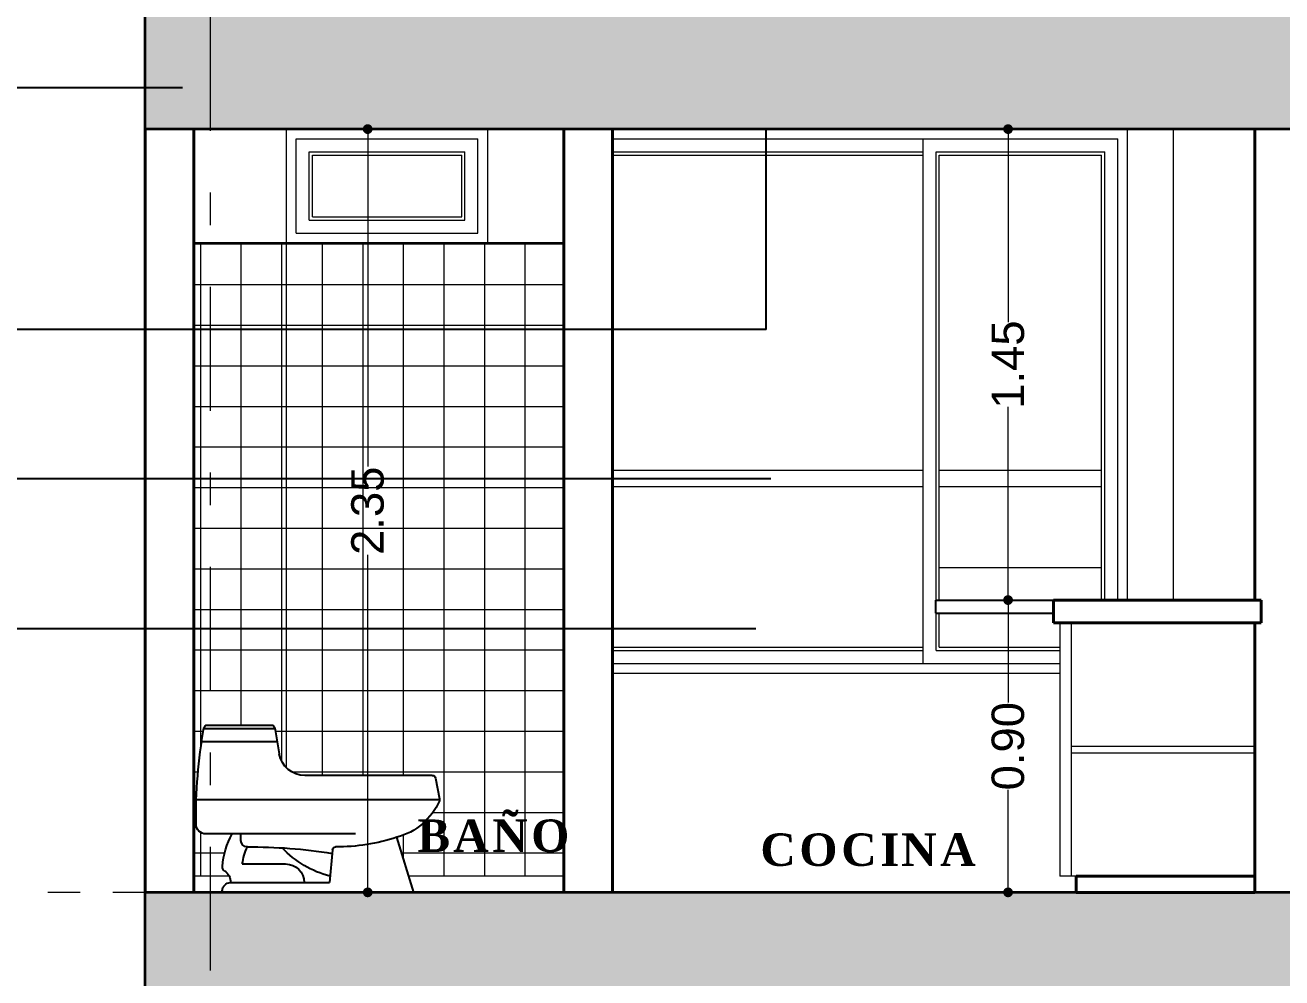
# Model space of a CAD drawing. Header units: inches. Extents: x 2908 to 3459, y -3172 to -55.
# Drawn here: x 3279.084 to 3282.956, y -250.634 to -247.701 of the extents above; entities that cross this region are included whole.
import ezdxf

# ---------------------------------------------------------------- set-up
doc = ezdxf.new("R2010")
doc.units = ezdxf.units.IN
doc.header["$MEASUREMENT"] = 0
doc.linetypes.add('ACAD_ISO03W100', pattern=[30, 12, -18])
doc.linetypes.add('DASHDOT', pattern=[25.4, 12.7, -6.35, 0, -6.35])
for name, color, linetype in [('BORDER', 1, 'Continuous'), ('MUE', 124, 'Continuous'), ('TEXTO', 4, 'Continuous')]:
    doc.layers.add(name, color=color, linetype=linetype)
for name, color, linetype, lineweight in [('closet', 42, 'Continuous', 25), ('COLUMNAS', 1, 'Continuous', 35), ('COTA', 1, 'Continuous', 9), ('E-EJES', 1, 'DASHDOT', 5), ('Estructura', 1, 'Continuous', 40), ('LINEAS DE PROYECCIÒN', 74, 'ACAD_ISO03W100', 18), ('MUROS', 8, 'Continuous', 30), ('muros 2', 5, 'Continuous', 40), ('muros bajitos', 4, 'Continuous', 15), ('PISO', 33, 'Continuous', 18), ('puertas aptos', 33, 'Continuous', 9)]:
    doc.layers.add(name, color=color, linetype=linetype, lineweight=lineweight)
doc.styles.add('Arial new', font='arial.ttf')
doc.styles.add('CONSTRUCTORA', font='times.ttf', dxfattribs={"height": 0.3})
doc.dimstyles.new('GUS', dxfattribs={"dimtxt": 0.1, "dimasz": 0.03, "dimexe": 0.05, "dimexo": 0.05, "dimgap": 0.005, "dimtad": 0, "dimzin": 1, "dimdsep": 46, "dimtxsty": 'Arial new', "dimblk": 'DOT', "dimcen": 0.01, "dimse1": 1, "dimse2": 1, "dimclrd": 1, "dimclre": 252, "dimclrt": 1, "dimaunit": 1, "dimadec": 0, "dimazin": 2, "dimtfac": 1, "dimtmove": 0, "dimatfit": 2, "dimldrblk": 'ARCHTICK', "dimfxl": 1, "dimlwd": -1, "dimlwe": -1, "dimarcsym": 1})

# ---------------------------------------------------------------- blocks, each defined once
blk = doc.blocks.new('_Dot')
at = {"color": 0, "linetype": 'ByBlock', "lineweight": -2}
blk.add_line((-0.5, 0), (-1, 0), dxfattribs=at)
at = {"color": 0, "linetype": 'ByBlock', "const_width": 0.5}
blk.add_lwpolyline([(-0.25, 0, 1), (0.25, 0, 1)], format="xyb", close=True, dxfattribs=at)
blk = doc.blocks.new('*D4695')
at = {"layer": 'COTA', "color": 1, "linetype": 'Continuous', "transparency": 16777216}
for p, q in [((3280.1394, -248.0512), (3280.1394, -249.0601)), ((3280.1394, -250.3412), (3280.1394, -249.3323))]:
    blk.add_line(p, q, dxfattribs=at)
at = {"layer": 'Defpoints', "color": 0, "transparency": 16777216}
for p in [(3279.6038, -248.0212), (3280.1394, -248.0212), (3279.6038, -250.3712)]:
    blk.add_point(p, dxfattribs=at)
at = {"layer": 'COTA', "color": 1, "transparency": 16777216, "xscale": 0.03, "yscale": 0.03, "zscale": 0.03}
for p, rotation in [((3280.1394, -248.0212), 90), ((3280.1394, -250.3712), 270)]:
    blk.add_blockref('_Dot', p, dxfattribs=dict(at, rotation=rotation))
at = {"layer": 'COTA', "color": 1, "transparency": 16777216, "insert": (3280.1394, -249.1962), "char_height": 0.1, "attachment_point": 5, "rotation": 90, "style": 'Arial new'}
blk.add_mtext('2.35', dxfattribs=at)
blk = doc.blocks.new('_ArchTick')
at = {"color": 0, "linetype": 'ByBlock', "const_width": 0.15}
blk.add_lwpolyline([(-0.5, -0.5), (0.5, 0.5)], dxfattribs=at)
blk = doc.blocks.new('sanitario lateral')
at = {"layer": 'MUE', "linetype": 'Continuous'}
for p, q in [((-1853.8283, 771.7981), (-1853.8424, 771.7176)), ((-1853.61, 771.7964), (-1853.8286, 771.7964)), ((-1853.6202, 771.8064), (-1853.8185, 771.8064)), ((-1853.6035, 771.7564), (-1853.8356, 771.7564)), ((-1854.3236, 771.6433), (-1854.3363, 771.5794)), ((-1854.3138, 771.6514), (-1853.9212, 771.6514)), ((-1854.3364, 771.5764), (-1853.5869, 771.5764)), ((-1854.0769, 771.4714), (-1853.6161, 771.4714)), ((-1853.7241, 771.4514), (-1853.7241, 771.4714)), ((-1854.2569, 771.2914), (-1854.2049, 771.4614)), ((-1854.006, 771.4222), (-1853.9969, 771.3214)), ((-1853.7285, 771.3789), (-1853.8619, 771.3789)), ((-1853.6919, 771.3214), (-1853.9969, 771.3214)), ((-1853.6669, 771.2914), (-1854.2569, 771.2914)), ((-1853.6669, 771.2964), (-1853.6669, 771.2914))]:
    blk.add_line(p, q, dxfattribs=at)
for centre, radius, start, end in [((-1853.8185, 771.7964), 0.01, 90, 170.0872), ((-1853.6202, 771.7964), 0.01, 10.1628, 90), ((-1855.1404, 771.5239), 1.5544, 359.1543, 10.1628), ((-1853.9212, 771.7314), 0.08, 270, 350.0872), ((-1854.3138, 771.6414), 0.01, 90, 168.8185), ((-1854.3265, 771.5774), 0.01, 168.8185, 202.9109), ((-1854.1577, 771.6487), 0.1932, 202.9109, 255.8599), ((-1853.6161, 771.5014), 0.03, 270, 359.1543), ((-1853.9304, 771.3477), 0.2643, 5.1396, 27.9077), ((-1854.0199, 772.0139), 0.5826, 251.4882, 270.3818), ((-1854.016, 771.4213), 0.01, 5.1944, 90.3818), ((-1853.758, 769.8985), 1.5329, 89.4792, 99.2748), ((-1854.073, 771.6339), 0.3018, 284.2645, 317.1291), ((-1853.7441, 771.4514), 0.02, 270, 0), ((-1853.9304, 771.3477), 0.2043, 8.784, 24.1867), ((-1853.8619, 771.3214), 0.0575, 90, 180), ((-1853.6519, 771.324), 0.0401, 123.2385, 183.7081), ((-1853.6821, 771.37), 0.015, 303.2385, 5.1396), ((-1853.6919, 771.2964), 0.025, 0, 90)]:
    blk.add_arc(centre, radius, start, end, dxfattribs=at)
blk = doc.blocks.new('*D4960')
at = {"layer": 'COTA', "color": 1, "linetype": 'Continuous', "transparency": 16777216}
for p, q in [((3282.1123, -249.5012), (3282.1123, -249.7865)), ((3282.1123, -250.3412), (3282.1123, -250.0559))]:
    blk.add_line(p, q, dxfattribs=at)
at = {"layer": 'Defpoints', "color": 0, "transparency": 16777216}
for p in [(3282.1123, -249.4712), (3282.3222, -249.4712), (3282.3222, -250.3712)]:
    blk.add_point(p, dxfattribs=at)
at = {"layer": 'COTA', "color": 1, "transparency": 16777216, "xscale": 0.03, "yscale": 0.03, "zscale": 0.03}
for p, rotation in [((3282.1123, -249.4712), 90), ((3282.1123, -250.3712), 270)]:
    blk.add_blockref('_Dot', p, dxfattribs=dict(at, rotation=rotation))
at = {"layer": 'COTA', "color": 1, "transparency": 16777216, "insert": (3282.1123, -249.9212), "char_height": 0.1, "attachment_point": 5, "rotation": 90, "style": 'Arial new'}
blk.add_mtext('0.90', dxfattribs=at)
blk = doc.blocks.new('*D4961')
at = {"layer": 'COTA', "color": 1, "linetype": 'Continuous', "transparency": 16777216}
for p, q in [((3282.1123, -248.0512), (3282.1123, -248.6156)), ((3282.1123, -249.4412), (3282.1123, -248.8767))]:
    blk.add_line(p, q, dxfattribs=at)
at = {"layer": 'Defpoints', "color": 0, "transparency": 16777216}
for p in [(3282.1123, -248.0212), (3282.2522, -248.0212), (3282.2522, -249.4712)]:
    blk.add_point(p, dxfattribs=at)
at = {"layer": 'COTA', "color": 1, "transparency": 16777216, "xscale": 0.03, "yscale": 0.03, "zscale": 0.03}
for p, rotation in [((3282.1123, -248.0212), 90), ((3282.1123, -249.4712), 270)]:
    blk.add_blockref('_Dot', p, dxfattribs=dict(at, rotation=rotation))
at = {"layer": 'COTA', "color": 1, "transparency": 16777216, "insert": (3282.1123, -248.7462), "char_height": 0.1, "attachment_point": 5, "rotation": 90, "style": 'Arial new'}
blk.add_mtext('1.45', dxfattribs=at)

msp = doc.modelspace()

# ---------------------------------------------------------------- hatches: boundary and pattern name
at = {"layer": 'COTA', "lineweight": 9}
h = msp.add_hatch(dxfattribs=at)
h.set_pattern_fill('AR-CONC', color=256, scale=0.01, style=0)
h.set_pattern_definition([(50, (0, 2.699994), (0.0717260183, -0.0062752135), [0.0075, -0.0825]), (355, (0, 2.699994), (-0.0138751334, 0.0752192134), [0.006, -0.066]), (100.4514, (0.00598, 2.69947), (0.0578509382, 0.0689439542), [0.006374019, -0.0701142112]), (46.1842, (0, 2.71999), (0.1067241049, -0.0165519014), [0.01125, -0.12375]), (96.6356, (0.00889, 2.71861), (0.0934662706, 0.097411787), [0.0095610288, -0.1051713]), (351.1842, (0, 2.71999), (0.0934661945, 0.09741186), [0.009, -0.099]), (21, (0.01, 2.714994), (0.0596907052, -0.0402618891), [0.0075, -0.0825]), (326, (0.01, 2.714994), (0.0243315332, 0.0725150045), [0.006, -0.066]), (71.4514, (0.014974, 2.71164), (0.0840222629, 0.0322530497), [0.006374019, -0.0701142112]), (37.5, (0, 2.699994), (0.00121598553, 0.03328938538), [0, -0.0652, 0, -0.067, 0, -0.06625]), (7.5, (0, 2.699994), (0.02630695374, 0.0394411712), [0, -0.0382, 0, -0.0637, 0, -0.02525]), (327.5, (-0.0223, 2.699994), (0.05338224362, -0.00225548717), [0, -0.025, 0, -0.078, 0, -0.1035]), (317.5, (-0.0323, 2.699994), (0.05831861693, 0.01001049823), [0, -0.0325, 0, -0.0518, 0, -0.0735])])
edge = h.paths.add_edge_path()
edge.add_line((3286.8725, -247.6712), (3282.7255, -247.6712))
edge.add_spline(control_points=[(3282.7255, -247.6712), (3282.7272, -247.672), (3282.729, -247.6729), (3282.7307, -247.6738)], knot_values=[0, 0, 0, 0, 0.025333, 0.025333, 0.025333, 0.025333], degree=3, periodic=0)
edge.add_line((3282.7307, -247.6738), (3282.4383, -247.6738))
edge.add_spline(control_points=[(3282.559, -247.6384), (3282.5564, -247.6384), (3282.5304, -247.6384), (3282.4948, -247.6384), (3282.4428, -247.6712)], knot_values=[1.886546, 1.886546, 1.886546, 1.886546, 2, 2.974667, 2.974667, 2.974667, 2.974667], degree=3, periodic=0)
edge.add_line((3282.4428, -247.6712), (3282.0676, -247.6712))
edge.add_spline(control_points=[(3282.0676, -247.6712), (3282.0693, -247.672), (3282.071, -247.6729), (3282.0728, -247.6738)], knot_values=[0, 0, 0, 0, 0.025333, 0.025333, 0.025333, 0.025333], degree=3, periodic=0)
edge.add_line((3282.0728, -247.6738), (3281.7803, -247.6738))
edge.add_spline(control_points=[(3281.9011, -247.6384), (3281.8985, -247.6384), (3281.8725, -247.6384), (3281.8368, -247.6384), (3281.7849, -247.6712)], knot_values=[1.886546, 1.886546, 1.886546, 1.886546, 2, 2.974667, 2.974667, 2.974667, 2.974667], degree=3, periodic=0)
edge.add_line((3281.7849, -247.6712), (3280.2814, -247.6712))
edge.add_line((3280.2814, -247.6713), (3279.6914, -247.6713))
edge.add_line((3279.6914, -247.6712), (3279.4538, -247.6712))
edge.add_line((3279.4538, -247.6712), (3279.4538, -248.0212))
edge.add_line((3279.4538, -248.0212), (3286.8725, -248.0212))
edge.add_line((3286.8725, -248.0212), (3286.8725, -247.6712))
h.paths.add_polyline_path([(3290.3373, -247.6712), (3289.0725, -247.6712), (3289.0725, -248.0212), (3290.3373, -248.0212)])
h = msp.add_hatch(dxfattribs=at)
h.set_pattern_fill('AR-CONC', color=256, scale=0.01, style=0)
h.set_pattern_definition([(50, (0, 0), (0.0717260183, -0.0062752135), [0.0075, -0.0825]), (355, (0, 0), (-0.0138751334, 0.0752192134), [0.006, -0.066]), (100.4514, (0.00598, -0.00052), (0.0578509382, 0.0689439542), [0.006374019, -0.0701142112]), (46.1842, (0, 0.02), (0.1067241049, -0.0165519014), [0.01125, -0.12375]), (96.6356, (0.00889, 0.01862), (0.0934662706, 0.097411787), [0.0095610288, -0.1051713]), (351.1842, (0, 0.02), (0.0934661945, 0.09741186), [0.009, -0.099]), (21, (0.01, 0.015), (0.0596907052, -0.0402618891), [0.0075, -0.0825]), (326, (0.01, 0.015), (0.0243315332, 0.0725150045), [0.006, -0.066]), (71.4514, (0.014974, 0.011645), (0.0840222629, 0.0322530497), [0.006374019, -0.0701142112]), (37.5, (0, 0), (0.00121598553, 0.03328938538), [0, -0.0652, 0, -0.067, 0, -0.06625]), (7.5, (0, 0), (0.02630695374, 0.0394411712), [0, -0.0382, 0, -0.0637, 0, -0.02525]), (327.5, (-0.0223, 0), (0.05338224362, -0.00225548717), [0, -0.025, 0, -0.078, 0, -0.1035]), (317.5, (-0.0323, 0), (0.05831861693, 0.01001049823), [0, -0.0325, 0, -0.0518, 0, -0.0735])])
edge = h.paths.add_edge_path()
edge.add_line((3286.8725, -250.7212), (3286.8725, -250.3712))
edge.add_line((3286.8725, -250.3712), (3282.0252, -250.3712))
edge.add_spline(control_points=[(3282.0252, -250.3712), (3282.0269, -250.372), (3282.0287, -250.3729), (3282.0305, -250.3738)], knot_values=[0, 0, 0, 0, 0.025333, 0.025333, 0.025333, 0.025333], degree=3, periodic=0)
edge.add_line((3282.0305, -250.3738), (3281.7385, -250.3738))
edge.add_spline(control_points=[(3281.7385, -250.3738), (3281.7398, -250.3729), (3281.7412, -250.372), (3281.7425, -250.3712)], knot_values=[2.974667, 2.974667, 2.974667, 2.974667, 3, 3, 3, 3], degree=3, periodic=0)
edge.add_line((3281.7425, -250.3712), (3281.3673, -250.3712))
edge.add_spline(control_points=[(3281.3673, -250.3712), (3281.369, -250.372), (3281.3707, -250.3729), (3281.3725, -250.3738)], knot_values=[0, 0, 0, 0, 0.025333, 0.025333, 0.025333, 0.025333], degree=3, periodic=0)
edge.add_line((3281.3725, -250.3738), (3281.0805, -250.3738))
edge.add_spline(control_points=[(3281.0805, -250.3738), (3281.0819, -250.3729), (3281.0833, -250.372), (3281.0846, -250.3712)], knot_values=[2.974667, 2.974667, 2.974667, 2.974667, 3, 3, 3, 3], degree=3, periodic=0)
edge.add_line((3281.0846, -250.3712), (3280.2814, -250.3712))
edge.add_line((3280.2814, -250.3712), (3280.2814, -250.3713))
edge.add_line((3280.2814, -250.3713), (3279.6914, -250.3713))
edge.add_line((3279.6914, -250.3713), (3279.6914, -250.3712))
edge.add_line((3279.6914, -250.3712), (3279.4538, -250.3712))
edge.add_line((3279.4538, -250.3712), (3279.4538, -250.7212))
edge.add_line((3279.4538, -250.7212), (3286.8725, -250.7212))
h.paths.add_polyline_path([(3290.3373, -250.7212), (3290.3373, -250.3712), (3289.0725, -250.3712), (3289.0725, -250.7212)])
at = {"layer": 'PISO'}
h = msp.add_hatch(dxfattribs=at)
h.set_pattern_fill('NET', color=256, angle=-5e-14, style=0)
h.paths.add_polyline_path([(3280.7434, -248.3712), (3279.8892, -248.3712), (3279.8892, -249.9879), (3279.8943, -249.9925), (3279.9055, -250.0004), (3279.9191, -250.0067), (3279.9457, -250.0113), (3280.3384, -250.0113, -0.358143), (3280.3482, -250.0193), (3280.3611, -250.0848), (3280.361, -250.0852, -0.100302), (3280.3602, -250.0891, -0.235234), (3280.2295, -250.2013), (3280.2661, -250.3212), (3280.7434, -250.3212)])
h.paths.add_polyline_path([(3279.8892, -248.3712), (3279.6038, -248.3712), (3279.6038, -250.3212), (3279.7125, -250.3212), (3279.7115, -250.3191), (3279.7094, -250.3158), (3279.7079, -250.3138), (3279.7054, -250.3109), (3279.7029, -250.3086), (3279.6985, -250.3052, -0.27686), (3279.6917, -250.2913, -0.099673), (3279.7214, -250.1913), (3279.6407, -250.1913, -0.409897), (3279.6107, -250.1617, -0.048388), (3279.6353, -249.8626), (3279.6361, -249.8613, -0.267969), (3279.6448, -249.8563), (3279.843, -249.8563, -0.364401), (3279.8529, -249.8645), (3279.8532, -249.8663), (3279.8687, -249.9528), (3279.871, -249.9598), (3279.8758, -249.9701), (3279.8814, -249.9788), (3279.8892, -249.9879)])
h.paths.add_polyline_path([(3280.0633, -249.3523), (3280.0633, -249.0401), (3280.2155, -249.0401), (3280.2155, -249.3523)], flags=24)
h.paths.add_polyline_path([(3280.2675, -250.1217), (3280.7618, -250.1217), (3280.7618, -250.3008), (3280.2675, -250.3008)], flags=9)

# ---------------------------------------------------------------- linework, layer by layer
at = {"layer": 'BORDER'}
for p, q in [((3279.5691, -247.8942), (3276.2764, -247.8942)), ((3281.3666, -248.6383, -7.182), (3281.3666, -248.0212, -7.182)), ((3281.3666, -248.6383, -7.182), (3276.2028, -248.6383, -7.182)), ((3281.381, -249.0981, -7.182), (3276.237, -249.0981, -7.182)), ((3281.3351, -249.5595, -7.182), (3276.1911, -249.5595, -7.182))]:
    msp.add_line(p, q, dxfattribs=at)
at = {"layer": 'closet'}
for p, q in [((3281.889, -249.4712, -7.6671), (3282.2522, -249.4712, -7.6671)), ((3281.889, -249.4712), (3281.889, -249.5112)), ((3281.889, -249.5112, -7.6671), (3282.2522, -249.5112, -7.6671))]:
    msp.add_line(p, q, dxfattribs=at)
at = {"layer": 'COLUMNAS'}
for p, q in [((3279.4538, -248.0212, -7.182), (3279.4538, -247.6712, -7.182)), ((3286.8725, -248.0212), (3279.4538, -248.0212)), ((3279.4538, -250.7212, -7.182), (3279.4538, -250.3712, -7.182)), ((3286.8725, -250.3712), (3279.4538, -250.3712))]:
    msp.add_line(p, q, dxfattribs=at)
at = {"layer": 'COTA'}
msp.add_line((3279.8892, -248.0212), (3280.5092, -248.0212, -0.2585), dxfattribs=at)
at = {"layer": 'E-EJES', "ltscale": 0.03}
msp.add_line((3279.6539, -236.4393, 7.2055), (3279.6539, -253.7512, 5.0927), dxfattribs=at)
at = {"layer": 'Estructura', "linetype": 'Continuous'}
for p, q in [((3282.2522, -249.4712, -7.6671), (3282.8924, -249.4712, -7.6671)), ((3282.2522, -249.5412, -7.6671), (3282.2522, -249.4712, -7.6671)), ((3282.8924, -249.5412, -7.6671), (3282.8924, -249.4712, -7.6671)), ((3282.2522, -249.5412, -7.6671), (3282.8924, -249.5412, -7.6671)), ((3282.3222, -250.3212, -7.6671), (3282.8724, -250.3212, -7.6671)), ((3282.3222, -250.3212, -7.6671), (3282.3222, -250.3712, -7.6671)), ((3282.8722, -250.3712, -7.6671), (3282.3222, -250.3712, -7.6671))]:
    msp.add_line(p, q, dxfattribs=at)
at = {"layer": 'LINEAS DE PROYECCIÒN', "ltscale": 0.003}
msp.add_line((3279.4538, -250.3712, -7.182), (3278.027, -250.3712, -7.182), dxfattribs=at)
at = {"layer": 'MUROS'}
msp.add_line((3282.8722, -250.3712, -7.6671), (3282.8722, -249.5412, -7.6671), dxfattribs=at)
at = {"layer": 'muros 2'}
for p, q in [((3279.4538, -250.3712), (3279.4538, -248.0212)), ((3279.6038, -250.3712, -7.182), (3279.6038, -248.0212, -7.182)), ((3280.7434, -250.3712, -0.4851), (3280.7434, -248.0212)), ((3280.8934, -250.3712, 6.4027), (3280.8934, -248.0212, 6.8879)), ((3282.8722, -249.4712, -7.6671), (3282.8722, -248.0212, -7.182)), ((3282.8722, -249.5412, -7.6671), (3282.8722, -250.3712, -7.6671))]:
    msp.add_line(p, q, dxfattribs=at)
at = {"layer": 'muros bajitos'}
for p, q in [((3279.8892, -249.9879), (3279.8892, -248.0212)), ((3279.8892, -248.3712), (3279.8892, -248.0212)), ((3279.8892, -248.3712, -0.2585), (3279.8892, -248.0212, -0.2585)), ((3279.8892, -248.3712, -0.2585), (3279.8892, -248.0212, -0.2585)), ((3280.5092, -248.3712, -0.2585), (3280.5092, -248.0212, -0.2585)), ((3280.5092, -248.3712, -0.2585), (3280.5092, -248.0212, -0.2585)), ((3280.5092, -248.3712), (3280.5092, -248.0212)), ((3282.4805, -249.4712, -7.6671), (3282.4805, -248.0212, -7.6671)), ((3282.622, -249.4712, -7.182), (3282.622, -248.0212, -7.182)), ((3279.9192, -248.0512, -0.2585), (3280.4792, -248.0512, -0.2585)), ((3279.9192, -248.3412, -0.2585), (3279.9192, -248.0512, -0.2585)), ((3280.4792, -248.3412, -0.2585), (3280.4792, -248.0512, -0.2585)), ((3280.8934, -248.0512, -7.6671), (3282.4505, -248.0512, -7.6671)), ((3281.8505, -249.6662, -7.6671), (3281.8505, -248.0512, -7.6671)), ((3282.4505, -249.4712, -7.6671), (3282.4505, -248.0512, -7.6671)), ((3279.9592, -248.0912, -0.2585), (3280.4392, -248.0912, -0.2585)), ((3279.9592, -248.3012, 0.072), (3279.9592, -248.0912, -0.2585)), ((3279.9692, -248.2912, -0.2585), (3279.9692, -248.1012, -0.2585)), ((3279.9692, -248.1012, -0.2585), (3280.4292, -248.1012, -0.2585)), ((3280.4292, -248.2912, -0.2585), (3280.4292, -248.1012, -0.2585)), ((3280.4392, -248.3012, 0.072), (3280.4392, -248.0912, -0.2585)), ((3280.8934, -248.0912, -7.6671), (3281.8505, -248.0912, -7.6671)), ((3280.8934, -248.1012, -7.6671), (3281.8505, -248.1012, -7.6671)), ((3281.8905, -248.0912, -7.6671), (3282.4105, -248.0912, -7.6671)), ((3281.8905, -249.4712, -7.6671), (3281.8905, -248.0912, -7.6671)), ((3281.9005, -248.1012, -7.6671), (3282.4005, -248.1012, -7.6671)), ((3281.9005, -249.4712, -7.6671), (3281.9005, -248.1012, -7.6671)), ((3282.4005, -249.4712, -7.6671), (3282.4005, -248.1012, -7.6671)), ((3282.4105, -249.4712, -7.6671), (3282.4105, -248.0912, -7.6671)), ((3279.9692, -248.2912, -0.2585), (3280.4292, -248.2912, -0.2585)), ((3279.9592, -248.3012, -0.2585), (3280.4392, -248.3012, -0.2585)), ((3279.9192, -248.3412, -0.2585), (3280.4792, -248.3412, -0.2585)), ((3280.8934, -249.0712, -7.4086), (3281.8505, -249.0712, -7.4086)), ((3281.9005, -249.0712, -7.4086), (3282.4005, -249.0712, -7.4086)), ((3280.8934, -249.1212, -7.4086), (3281.8505, -249.1212, -7.4086)), ((3281.9005, -249.1212, -7.4086), (3282.4005, -249.1212, -7.4086)), ((3281.9005, -249.3712, -7.4086), (3282.4005, -249.3712, -7.4086)), ((3281.8905, -249.6262, -7.6671), (3281.8905, -249.5112, -7.6671)), ((3281.9005, -249.6162, -7.6671), (3281.9005, -249.5112, -7.6671)), ((3280.8934, -249.6162, -7.6671), (3281.8505, -249.6162, -7.6671)), ((3281.9005, -249.6162, -7.6671), (3282.2722, -249.6162, -7.6671)), ((3280.8934, -249.6262, -7.6671), (3281.8505, -249.6262, -7.6671)), ((3281.8905, -249.6262, -7.6671), (3282.2722, -249.6262, -7.6671)), ((3280.8934, -249.6662, -7.6671), (3282.2722, -249.6662, -7.6671)), ((3280.8934, -249.6962, -7.6671), (3282.2722, -249.6962, -7.6671)), ((3279.7125, -250.3212), (3279.6038, -250.3212)), ((3280.7434, -250.3212), (3280.2661, -250.3212))]:
    msp.add_line(p, q, dxfattribs=at)
at = {"layer": 'PISO'}
msp.add_line((3280.7434, -248.3712), (3279.6038, -248.3712), dxfattribs=at)
at = {"layer": 'puertas aptos'}
for p, q in [((3282.2722, -249.5412, -7.6671), (3282.2722, -250.3212, -7.6671)), ((3282.3072, -249.5412, -7.6671), (3282.3072, -250.3212, -7.6671)), ((3282.3072, -249.9212, -7.6671), (3282.8724, -249.9212, -7.6671)), ((3282.3072, -249.9412, -7.6671), (3282.8724, -249.9412, -7.6671)), ((3282.3222, -250.3212, -7.6671), (3282.2722, -250.3212, -7.6671))]:
    msp.add_line(p, q, dxfattribs=at)

# ---------------------------------------------------------------- block references
at = {"layer": 'MUE', "xscale": -1}
msp.add_blockref('sanitario lateral', (1426.0246, -1021.6627), dxfattribs=at)

# ---------------------------------------------------------------- texts
at = {"layer": 'TEXTO', "char_height": 0.1, "width": 2.362761, "attachment_point": 1, "style": 'CONSTRUCTORA'}
for s, insert in [('{\\fTimes New Roman|b1|i0|c0|p18;\\T1.1;BAÑO}', (3280.2925, -250.1467, -0.0001)), ('{\\fTimes New Roman|b1|i0|c0|p18;\\T1.1;COCINA}', (3281.3493, -250.1897))]:
    msp.add_mtext(s, dxfattribs=dict(at, insert=insert))

# ---------------------------------------------------------------- dimensions: what is measured, and where the dimension line sits
at = {"layer": 'COTA'}
for base, p1, p2, picture, middle in [((3280.1394, -248.0212), (3279.6038, -250.3712), (3279.6038, -248.0212), '*D4695', (3280.1394, -249.1962)), ((3282.1123, -248.0212, -7.6671), (3282.2522, -249.4712, -7.6671), (3282.2522, -248.0212, -7.6671), '*D4961', (3282.1123, -248.7462, -7.6671)), ((3282.1123, -249.4712, -7.6671), (3282.3222, -250.3712, -7.6671), (3282.3222, -249.4712, -7.6671), '*D4960', (3282.1123, -249.9212, -7.6671))]:
    dim = msp.add_linear_dim(base=base, p1=p1, p2=p2, angle=90, dimstyle='GUS', dxfattribs=at)
    dim.commit()
    dim.dimension.update_dxf_attribs({"geometry": picture, "text_midpoint": middle})

doc.saveas('drawing.dxf')
